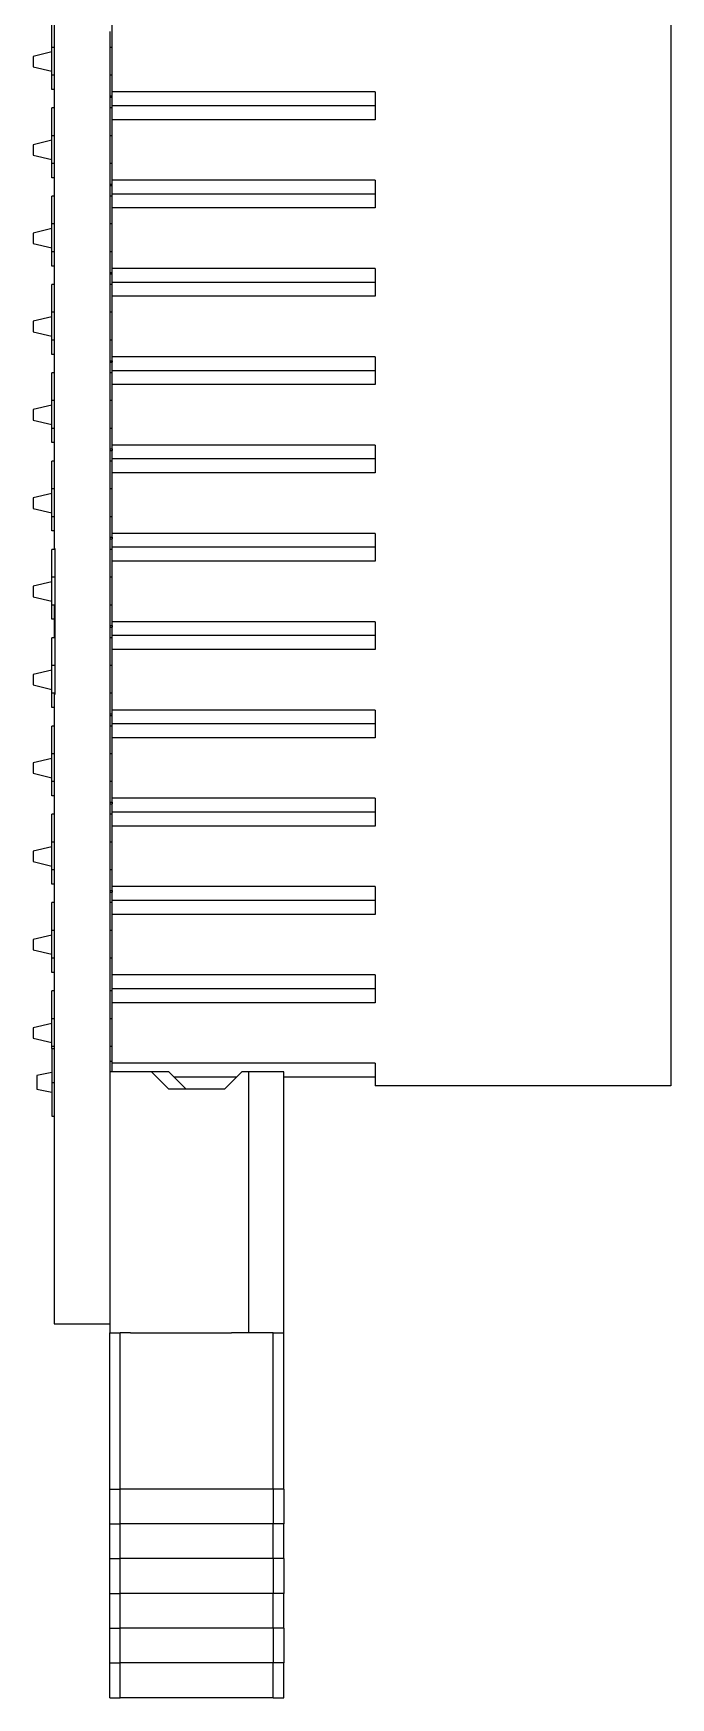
# Model space of a CAD drawing. Header units: millimetres. Extents: x -1068 to -853, y -1009 to -817.
# Drawn here: x -950.5 to -932.17, y -960.83 to -912.96 of the extents above; entities that cross this region are included whole.
import ezdxf

# ---------------------------------------------------------------- set-up
doc = ezdxf.new("R2010")
doc.units = ezdxf.units.MM
doc.linetypes.add('DOT_CENTER', pattern=[14, 12, -1, 0, -1])
doc.layers.add('1', color=7, linetype='Continuous')

# ---------------------------------------------------------------- blocks, each defined once
blk = doc.blocks.new('RPI_BC_INT_PCB_00910062__1', base_point=(-949.97, -950.085))
at = {"color": 7, "linetype": 'Continuous'}
for p, q in [((-949.97, -913.365), (-949.97, -912.565)), ((-949.9, -912.565), (-949.9, -914.165)), ((-948.3, -912.905), (-948.3, -912.975)), ((-948.3, -912.975), (-948.3, -913.33)), ((-948.23, -913.365), (-948.23, -912.565)), ((-949.97, -914.165), (-949.97, -913.365)), ((-948.3, -913.33), (-948.3, -913.457)), ((-948.23, -914.165), (-948.23, -913.365)), ((-948.3, -913.457), (-948.3, -913.735)), ((-948.3, -913.735), (-948.3, -914.092)), ((-949.97, -914.575), (-949.97, -914.165)), ((-949.9, -914.165), (-949.97, -914.165)), ((-949.9, -914.165), (-949.9, -914.575)), ((-948.3, -914.092), (-948.3, -914.165)), ((-948.3, -914.165), (-948.3, -914.501)), ((-948.23, -914.165), (-948.3, -914.165)), ((-948.23, -914.757), (-948.23, -914.165)), ((-949.9, -914.575), (-949.97, -914.575)), ((-949.9, -914.575), (-949.9, -915.105)), ((-948.3, -914.501), (-948.3, -914.575)), ((-948.3, -914.575), (-948.3, -914.645)), ((-948.3, -914.645), (-948.3, -914.757)), ((-948.3, -914.757), (-948.3, -914.801)), ((-948.3, -914.801), (-948.3, -915.045)), ((-948.3, -914.801), (-948.23, -914.801)), ((-948.23, -914.801), (-948.23, -914.757)), ((-948.23, -915.105), (-948.23, -914.801)), ((-949.97, -915.905), (-949.97, -915.105)), ((-949.9, -915.105), (-949.97, -915.105)), ((-949.9, -915.105), (-949.9, -916.705)), ((-948.3, -915.045), (-948.3, -915.105)), ((-948.3, -915.105), (-948.3, -915.173)), ((-948.23, -915.105), (-948.3, -915.105)), ((-948.3, -915.173), (-948.3, -915.217)), ((-948.3, -915.217), (-948.3, -915.445)), ((-948.23, -915.905), (-948.23, -915.105)), ((-948.3, -915.445), (-948.3, -915.515)), ((-948.3, -915.515), (-948.3, -915.87)), ((-949.97, -916.705), (-949.97, -915.905)), ((-948.3, -915.87), (-948.3, -915.997)), ((-948.3, -915.997), (-948.3, -916.275)), ((-948.3, -916.275), (-948.3, -916.632)), ((-948.23, -916.705), (-948.23, -915.905)), ((-949.97, -917.115), (-949.97, -916.705)), ((-949.9, -916.705), (-949.97, -916.705)), ((-949.9, -916.705), (-949.9, -917.115)), ((-948.3, -916.632), (-948.3, -916.705)), ((-948.3, -916.705), (-948.3, -917.041)), ((-948.23, -916.705), (-948.3, -916.705)), ((-948.23, -917.297), (-948.23, -916.705)), ((-949.9, -917.115), (-949.97, -917.115)), ((-949.9, -917.115), (-949.9, -917.645)), ((-948.3, -917.041), (-948.3, -917.115)), ((-948.3, -917.115), (-948.3, -917.185)), ((-948.3, -917.185), (-948.3, -917.297)), ((-949.97, -918.445), (-949.97, -917.645)), ((-949.9, -917.645), (-949.97, -917.645)), ((-949.9, -917.645), (-949.9, -919.245)), ((-948.3, -917.297), (-948.3, -917.341)), ((-948.3, -917.341), (-948.3, -917.585)), ((-948.3, -917.341), (-948.23, -917.341)), ((-948.3, -917.585), (-948.3, -917.645)), ((-948.3, -917.645), (-948.3, -917.713)), ((-948.23, -917.645), (-948.3, -917.645)), ((-948.3, -917.713), (-948.3, -917.757)), ((-948.3, -917.757), (-948.3, -917.985)), ((-948.23, -917.341), (-948.23, -917.297)), ((-948.23, -917.645), (-948.23, -917.341)), ((-948.23, -918.445), (-948.23, -917.645)), ((-948.3, -917.985), (-948.3, -918.055)), ((-948.3, -918.055), (-948.3, -918.41)), ((-949.97, -919.245), (-949.97, -918.445)), ((-948.3, -918.41), (-948.3, -918.537)), ((-948.3, -918.537), (-948.3, -918.815)), ((-948.23, -919.245), (-948.23, -918.445)), ((-948.3, -918.815), (-948.3, -919.172)), ((-948.3, -919.172), (-948.3, -919.245)), ((-949.97, -919.655), (-949.97, -919.245)), ((-949.9, -919.245), (-949.97, -919.245)), ((-949.9, -919.655), (-949.97, -919.655)), ((-949.9, -919.245), (-949.9, -919.655)), ((-949.9, -919.655), (-949.9, -920.185)), ((-948.3, -919.245), (-948.3, -919.581)), ((-948.23, -919.245), (-948.3, -919.245)), ((-948.3, -919.581), (-948.3, -919.655)), ((-948.3, -919.655), (-948.3, -919.725)), ((-948.23, -919.837), (-948.23, -919.245)), ((-948.3, -919.725), (-948.3, -919.837)), ((-948.3, -919.837), (-948.3, -919.881)), ((-948.3, -919.881), (-948.3, -920.125)), ((-948.3, -919.881), (-948.23, -919.881)), ((-948.3, -920.125), (-948.3, -920.185)), ((-948.23, -919.881), (-948.23, -919.837)), ((-948.23, -920.185), (-948.23, -919.881)), ((-949.97, -920.985), (-949.97, -920.185)), ((-949.9, -920.185), (-949.97, -920.185)), ((-949.9, -920.185), (-949.9, -921.785)), ((-948.3, -920.185), (-948.3, -920.253)), ((-948.23, -920.185), (-948.3, -920.185)), ((-948.3, -920.253), (-948.3, -920.297)), ((-948.3, -920.297), (-948.3, -920.525)), ((-948.3, -920.525), (-948.3, -920.595)), ((-948.3, -920.595), (-948.3, -920.95)), ((-948.23, -920.985), (-948.23, -920.185)), ((-949.97, -921.785), (-949.97, -920.985)), ((-948.3, -920.95), (-948.3, -921.077)), ((-948.3, -921.077), (-948.3, -921.355)), ((-948.23, -921.785), (-948.23, -920.985)), ((-948.3, -921.355), (-948.3, -921.712)), ((-949.97, -922.195), (-949.97, -921.785)), ((-949.9, -921.785), (-949.97, -921.785)), ((-949.9, -921.785), (-949.9, -922.195)), ((-948.3, -921.712), (-948.3, -921.785)), ((-948.3, -921.785), (-948.3, -922.121)), ((-948.23, -921.785), (-948.3, -921.785)), ((-948.23, -922.377), (-948.23, -921.785)), ((-949.9, -922.195), (-949.97, -922.195)), ((-949.9, -922.195), (-949.9, -922.725)), ((-948.3, -922.121), (-948.3, -922.195)), ((-948.3, -922.195), (-948.3, -922.265)), ((-948.3, -922.265), (-948.3, -922.377)), ((-948.3, -922.377), (-948.3, -922.421)), ((-948.3, -922.421), (-948.3, -922.665)), ((-948.3, -922.421), (-948.23, -922.421)), ((-948.23, -922.377), (-948.23, -922.421)), ((-948.23, -922.725), (-948.23, -922.421)), ((-949.97, -923.525), (-949.97, -922.725)), ((-949.9, -922.725), (-949.97, -922.725)), ((-949.9, -922.725), (-949.9, -924.325)), ((-948.3, -922.665), (-948.3, -922.725)), ((-948.3, -922.725), (-948.3, -922.793)), ((-948.23, -922.725), (-948.3, -922.725)), ((-948.3, -922.793), (-948.3, -922.837)), ((-948.3, -922.837), (-948.3, -923.065)), ((-948.23, -923.525), (-948.23, -922.725)), ((-948.3, -923.065), (-948.3, -923.135)), ((-948.3, -923.135), (-948.3, -923.49)), ((-948.3, -923.49), (-948.3, -923.617)), ((-949.97, -924.325), (-949.97, -923.525)), ((-948.3, -923.617), (-948.3, -923.895)), ((-948.3, -923.895), (-948.3, -924.252)), ((-948.23, -924.325), (-948.23, -923.525)), ((-949.97, -924.735), (-949.97, -924.325)), ((-949.9, -924.325), (-949.97, -924.325)), ((-949.9, -924.325), (-949.9, -924.735)), ((-948.3, -924.252), (-948.3, -924.325)), ((-948.3, -924.325), (-948.3, -924.661)), ((-948.23, -924.325), (-948.3, -924.325)), ((-948.23, -924.917), (-948.23, -924.325)), ((-949.9, -924.735), (-949.97, -924.735)), ((-949.9, -924.735), (-949.9, -925.265)), ((-948.3, -924.661), (-948.3, -924.735)), ((-948.3, -924.735), (-948.3, -924.805)), ((-948.3, -924.805), (-948.3, -924.917)), ((-948.3, -924.917), (-948.3, -924.961)), ((-948.23, -924.917), (-948.23, -924.961)), ((-949.97, -926.065), (-949.97, -925.265)), ((-949.9, -925.265), (-949.97, -925.265)), ((-949.9, -925.265), (-949.9, -926.865)), ((-948.3, -924.961), (-948.3, -925.205)), ((-948.3, -924.961), (-948.23, -924.961)), ((-948.3, -925.205), (-948.3, -925.265)), ((-948.3, -925.265), (-948.3, -925.333)), ((-948.23, -925.265), (-948.3, -925.265)), ((-948.3, -925.333), (-948.3, -925.377)), ((-948.3, -925.377), (-948.3, -925.605)), ((-948.23, -925.265), (-948.23, -924.961)), ((-948.23, -926.065), (-948.23, -925.265)), ((-948.3, -925.605), (-948.3, -925.675)), ((-948.3, -925.675), (-948.3, -926.03)), ((-949.97, -926.865), (-949.97, -926.065)), ((-948.3, -926.03), (-948.3, -926.157)), ((-948.3, -926.157), (-948.3, -926.435)), ((-948.23, -926.865), (-948.23, -926.065)), ((-948.3, -926.435), (-948.3, -926.792)), ((-948.3, -926.792), (-948.3, -926.865)), ((-949.97, -927.275), (-949.97, -926.865)), ((-949.9, -926.865), (-949.97, -926.865)), ((-949.9, -927.275), (-949.97, -927.275)), ((-949.9, -926.865), (-949.9, -927.275)), ((-949.9, -927.275), (-949.9, -927.775)), ((-948.3, -926.865), (-948.3, -927.201)), ((-948.23, -926.865), (-948.3, -926.865)), ((-948.3, -927.201), (-948.3, -927.275)), ((-948.3, -927.275), (-948.3, -927.345)), ((-948.23, -927.457), (-948.23, -926.865)), ((-949.9, -927.805), (-949.97, -927.805)), ((-949.97, -928.605), (-949.97, -927.805)), ((-949.9, -927.775), (-949.88, -927.775)), ((-949.9, -927.775), (-949.9, -927.805)), ((-949.88, -927.805), (-949.9, -927.805)), ((-949.88, -927.775), (-949.88, -927.805)), ((-949.88, -927.805), (-949.88, -929.405)), ((-948.3, -927.345), (-948.3, -927.457)), ((-948.3, -927.457), (-948.3, -927.501)), ((-948.3, -927.501), (-948.3, -927.745)), ((-948.3, -927.501), (-948.23, -927.501)), ((-948.3, -927.745), (-948.3, -927.805)), ((-948.3, -927.805), (-948.3, -927.873)), ((-948.23, -927.805), (-948.3, -927.805)), ((-948.23, -927.457), (-948.23, -927.501)), ((-948.23, -927.805), (-948.23, -927.501)), ((-948.23, -928.605), (-948.23, -927.805)), ((-948.3, -927.873), (-948.3, -927.917)), ((-948.3, -927.917), (-948.3, -928.145)), ((-948.3, -928.145), (-948.3, -928.215)), ((-948.3, -928.215), (-948.3, -928.57)), ((-949.97, -929.405), (-949.97, -928.605)), ((-948.3, -928.57), (-948.3, -928.697)), ((-948.3, -928.697), (-948.3, -928.975)), ((-948.23, -929.405), (-948.23, -928.605)), ((-948.3, -928.975), (-948.3, -929.332)), ((-949.9, -929.405), (-949.97, -929.405)), ((-949.97, -929.815), (-949.97, -929.405)), ((-949.9, -929.405), (-949.9, -929.815)), ((-949.88, -929.405), (-949.9, -929.405)), ((-949.88, -929.405), (-949.88, -930.345)), ((-948.3, -929.332), (-948.3, -929.405)), ((-948.3, -929.405), (-948.3, -929.741)), ((-948.23, -929.405), (-948.3, -929.405)), ((-948.23, -929.997), (-948.23, -929.405)), ((-949.9, -929.815), (-949.97, -929.815)), ((-949.9, -929.815), (-949.9, -930.345)), ((-948.3, -929.741), (-948.3, -929.815)), ((-948.3, -929.815), (-948.3, -929.885)), ((-948.3, -929.885), (-948.3, -929.997)), ((-948.3, -929.997), (-948.3, -930.041)), ((-948.3, -930.041), (-948.3, -930.285)), ((-948.3, -930.041), (-948.23, -930.041)), ((-948.23, -929.997), (-948.23, -930.041)), ((-948.23, -930.345), (-948.23, -930.041)), ((-949.97, -931.145), (-949.97, -930.345)), ((-949.9, -930.345), (-949.97, -930.345)), ((-949.88, -930.345), (-949.9, -930.345)), ((-949.88, -930.345), (-949.88, -931.945)), ((-948.3, -930.285), (-948.3, -930.345)), ((-948.3, -930.345), (-948.3, -930.413)), ((-948.23, -930.345), (-948.3, -930.345)), ((-948.3, -930.413), (-948.3, -930.457)), ((-948.3, -930.457), (-948.3, -930.685)), ((-948.3, -930.685), (-948.3, -930.755)), ((-948.23, -931.145), (-948.23, -930.345)), ((-949.97, -931.945), (-949.97, -931.145)), ((-948.3, -930.755), (-948.3, -931.11)), ((-948.3, -931.11), (-948.3, -931.237)), ((-948.23, -931.945), (-948.23, -931.145)), ((-948.3, -931.237), (-948.3, -931.515)), ((-948.3, -931.515), (-948.3, -931.872)), ((-949.97, -932.355), (-949.97, -931.945)), ((-949.9, -931.945), (-949.97, -931.945)), ((-949.9, -931.945), (-949.9, -931.975)), ((-949.88, -931.945), (-949.9, -931.945)), ((-949.88, -931.975), (-949.9, -931.975)), ((-949.9, -931.975), (-949.9, -932.355)), ((-949.88, -931.945), (-949.88, -931.975)), ((-948.3, -931.872), (-948.3, -931.945)), ((-948.3, -931.945), (-948.3, -932.281)), ((-948.23, -931.945), (-948.3, -931.945)), ((-948.23, -932.537), (-948.23, -931.945)), ((-949.9, -932.355), (-949.97, -932.355)), ((-949.9, -932.355), (-949.9, -932.885)), ((-948.3, -932.281), (-948.3, -932.355)), ((-948.3, -932.355), (-948.3, -932.425)), ((-948.3, -932.425), (-948.3, -932.537)), ((-948.3, -932.537), (-948.3, -932.581)), ((-948.3, -932.581), (-948.3, -932.825)), ((-948.3, -932.581), (-948.23, -932.581)), ((-948.23, -932.581), (-948.23, -932.537)), ((-948.23, -932.885), (-948.23, -932.581)), ((-949.97, -933.685), (-949.97, -932.885)), ((-949.9, -932.885), (-949.97, -932.885)), ((-949.9, -932.885), (-949.9, -934.485)), ((-948.3, -932.825), (-948.3, -932.885)), ((-948.3, -932.885), (-948.3, -932.953)), ((-948.23, -932.885), (-948.3, -932.885)), ((-948.3, -932.953), (-948.3, -932.997)), ((-948.3, -932.997), (-948.3, -933.225)), ((-948.23, -933.685), (-948.23, -932.885)), ((-948.3, -933.225), (-948.3, -933.295)), ((-948.3, -933.295), (-948.3, -933.65)), ((-949.97, -934.485), (-949.97, -933.685)), ((-948.3, -933.65), (-948.3, -933.777)), ((-948.3, -933.777), (-948.3, -934.055)), ((-948.23, -934.485), (-948.23, -933.685)), ((-949.97, -934.895), (-949.97, -934.485)), ((-949.9, -934.485), (-949.97, -934.485)), ((-949.9, -934.485), (-949.9, -934.895)), ((-948.3, -934.055), (-948.3, -934.412)), ((-948.3, -934.412), (-948.3, -934.485)), ((-948.3, -934.485), (-948.3, -934.821)), ((-948.23, -934.485), (-948.3, -934.485)), ((-948.23, -935.077), (-948.23, -934.485)), ((-949.9, -934.895), (-949.97, -934.895)), ((-949.9, -934.895), (-949.9, -935.425)), ((-948.3, -934.821), (-948.3, -934.895)), ((-948.3, -934.895), (-948.3, -934.965)), ((-948.3, -934.965), (-948.3, -935.077)), ((-949.97, -936.225), (-949.97, -935.425)), ((-949.9, -935.425), (-949.97, -935.425)), ((-949.9, -935.425), (-949.9, -937.025)), ((-948.3, -935.077), (-948.3, -935.121)), ((-948.3, -935.121), (-948.3, -935.365)), ((-948.3, -935.121), (-948.23, -935.121)), ((-948.3, -935.365), (-948.3, -935.425)), ((-948.3, -935.425), (-948.3, -935.493)), ((-948.23, -935.425), (-948.3, -935.425)), ((-948.23, -935.077), (-948.23, -935.121)), ((-948.23, -935.425), (-948.23, -935.121)), ((-948.23, -936.225), (-948.23, -935.425)), ((-948.3, -935.493), (-948.3, -935.537)), ((-948.3, -935.537), (-948.3, -935.765)), ((-948.3, -935.765), (-948.3, -935.835)), ((-948.3, -935.835), (-948.3, -936.19)), ((-949.97, -937.025), (-949.97, -936.225)), ((-948.3, -936.19), (-948.3, -936.317)), ((-948.3, -936.317), (-948.3, -936.595)), ((-948.23, -937.025), (-948.23, -936.225)), ((-948.3, -936.595), (-948.3, -936.952)), ((-949.97, -937.435), (-949.97, -937.025)), ((-949.9, -937.025), (-949.97, -937.025)), ((-949.9, -937.025), (-949.9, -937.435)), ((-948.3, -936.952), (-948.3, -937.025)), ((-948.3, -937.025), (-948.3, -937.361)), ((-948.23, -937.025), (-948.3, -937.025)), ((-948.3, -937.361), (-948.3, -937.435)), ((-948.23, -937.617), (-948.23, -937.025)), ((-949.9, -937.435), (-949.97, -937.435)), ((-949.9, -937.435), (-949.9, -937.965)), ((-948.3, -937.435), (-948.3, -937.505)), ((-948.3, -937.505), (-948.3, -937.617)), ((-948.3, -937.617), (-948.3, -937.661)), ((-948.3, -937.661), (-948.3, -937.905)), ((-948.3, -937.661), (-948.23, -937.661)), ((-948.23, -937.617), (-948.23, -937.661)), ((-948.23, -937.965), (-948.23, -937.661)), ((-949.9, -937.965), (-949.97, -937.965)), ((-949.97, -938.765), (-949.97, -937.965)), ((-949.9, -937.965), (-949.9, -939.565)), ((-948.3, -937.905), (-948.3, -937.965)), ((-948.3, -937.965), (-948.3, -938.033)), ((-948.23, -937.965), (-948.3, -937.965)), ((-948.3, -938.033), (-948.3, -938.077)), ((-948.3, -938.077), (-948.3, -938.305)), ((-948.3, -938.305), (-948.3, -938.375)), ((-948.23, -938.765), (-948.23, -937.965)), ((-949.97, -939.565), (-949.97, -938.765)), ((-948.3, -938.375), (-948.3, -938.73)), ((-948.3, -938.73), (-948.3, -938.857)), ((-948.23, -939.565), (-948.23, -938.765)), ((-948.3, -938.857), (-948.3, -939.135)), ((-948.3, -939.135), (-948.3, -939.484)), ((-949.9, -939.565), (-949.97, -939.565)), ((-949.97, -939.975), (-949.97, -939.565)), ((-949.9, -939.565), (-949.9, -939.975)), ((-948.3, -939.484), (-948.3, -939.492)), ((-948.3, -939.484), (-948.3, -939.484)), ((-948.3, -939.492), (-948.3, -939.565)), ((-948.23, -939.565), (-948.3, -939.565)), ((-948.3, -939.565), (-948.3, -939.645)), ((-948.3, -939.645), (-948.3, -939.685)), ((-948.3, -939.685), (-948.3, -939.725)), ((-948.3, -939.725), (-948.3, -939.765)), ((-948.3, -939.765), (-948.3, -939.892)), ((-948.23, -940.505), (-948.23, -939.565)), ((-949.9, -939.975), (-949.97, -939.975)), ((-949.9, -939.975), (-949.9, -940.505)), ((-948.3, -939.892), (-948.3, -939.932)), ((-948.3, -939.932), (-948.3, -939.972)), ((-948.3, -939.972), (-948.3, -939.975)), ((-948.3, -939.975), (-948.3, -940.012)), ((-948.3, -940.012), (-948.3, -940.045)), ((-948.3, -940.045), (-948.3, -940.221)), ((-948.3, -940.221), (-948.3, -940.252)), ((-948.3, -940.252), (-948.3, -940.295)), ((-949.9, -940.505), (-949.97, -940.505)), ((-949.97, -941.305), (-949.97, -940.505)), ((-949.9, -940.505), (-949.9, -942.105)), ((-948.3, -940.295), (-948.3, -940.296)), ((-948.3, -940.296), (-948.3, -940.445)), ((-948.3, -940.445), (-948.3, -940.505)), ((-948.3, -940.505), (-948.3, -940.551)), ((-948.23, -940.505), (-948.3, -940.505)), ((-948.3, -940.551), (-948.3, -940.556)), ((-948.3, -940.556), (-948.3, -940.595)), ((-948.3, -940.595), (-948.3, -940.757)), ((-948.23, -941.305), (-948.23, -940.505)), ((-948.3, -940.757), (-948.3, -940.818)), ((-948.3, -940.818), (-948.3, -940.845)), ((-948.3, -940.845), (-948.3, -940.891)), ((-948.3, -940.891), (-948.3, -940.915)), ((-948.3, -940.915), (-948.3, -940.921)), ((-948.3, -940.921), (-948.3, -941.153)), ((-948.3, -941.153), (-948.3, -941.185)), ((-948.3, -941.185), (-948.3, -941.225)), ((-949.97, -942.105), (-949.97, -941.305)), ((-948.3, -941.225), (-948.3, -941.256)), ((-948.3, -941.256), (-948.3, -941.265)), ((-948.3, -941.265), (-948.3, -941.305)), ((-948.3, -941.265), (-948.3, -941.265)), ((-948.3, -941.305), (-948.3, -941.354)), ((-948.3, -941.354), (-948.3, -941.432)), ((-948.3, -941.432), (-948.3, -941.457)), ((-948.3, -941.457), (-948.3, -941.472)), ((-948.3, -941.472), (-948.3, -941.488)), ((-948.3, -941.488), (-948.3, -941.512)), ((-948.3, -941.512), (-948.3, -941.552)), ((-948.3, -941.552), (-948.3, -941.591)), ((-948.3, -941.591), (-948.3, -941.653)), ((-948.3, -941.653), (-948.3, -942.105)), ((-948.23, -942.105), (-948.23, -941.305)), ((-949.9, -942.105), (-949.97, -942.105)), ((-949.97, -942.16), (-949.97, -942.105)), ((-949.97, -942.16), (-949.97, -944.11)), ((-949.97, -942.16), (-949.9, -942.16)), ((-949.9, -942.105), (-949.9, -942.16)), ((-949.9, -942.16), (-949.9, -942.835)), ((-948.23, -942.105), (-948.3, -942.105)), ((-948.3, -942.105), (-948.3, -942.16)), ((-948.3, -942.16), (-948.3, -942.399)), ((-948.23, -942.524), (-948.23, -942.105)), ((-948.3, -942.399), (-948.3, -942.436)), ((-948.3, -942.436), (-948.3, -942.478)), ((-948.3, -942.478), (-948.3, -942.515)), ((-948.3, -942.515), (-948.3, -942.524)), ((-948.3, -942.524), (-948.3, -942.535)), ((-948.3, -942.524), (-948.23, -942.524)), ((-948.3, -942.535), (-948.3, -942.585)), ((-948.3, -942.585), (-948.3, -942.739)), ((-948.23, -942.835), (-948.23, -942.524)), ((-949.9, -942.835), (-949.9, -943.435)), ((-948.3, -942.739), (-948.3, -942.739)), ((-948.3, -942.739), (-948.3, -942.739)), ((-948.3, -942.739), (-948.3, -942.835)), ((-948.3, -942.739), (-948.3, -942.739)), ((-948.3, -942.739), (-948.3, -942.739)), ((-948.3, -942.739), (-948.3, -942.739)), ((-948.3, -942.739), (-948.3, -942.739)), ((-948.3, -942.835), (-948.3, -942.985)), ((-948.3, -942.985), (-948.3, -943.435)), ((-949.9, -943.435), (-949.9, -944.11)), ((-948.3, -943.435), (-948.3, -943.463)), ((-948.3, -943.463), (-948.3, -943.488)), ((-948.3, -943.488), (-948.3, -943.588)), ((-948.3, -943.588), (-948.3, -943.688)), ((-948.3, -943.688), (-948.3, -943.735)), ((-948.3, -943.735), (-948.3, -943.763)), ((-948.3, -943.763), (-948.3, -943.835)), ((-948.3, -943.835), (-948.3, -943.838)), ((-948.3, -943.838), (-948.3, -943.963)), ((-948.3, -943.963), (-948.3, -944.038)), ((-948.3, -944.038), (-948.3, -944.11)), ((-949.97, -944.11), (-949.9, -944.11)), ((-949.9, -944.11), (-949.9, -950.085)), ((-948.3, -944.11), (-948.3, -944.113)), ((-948.3, -944.113), (-948.3, -944.913)), ((-948.3, -944.913), (-948.3, -945.313)), ((-948.3, -945.313), (-948.3, -945.338)), ((-948.3, -945.338), (-948.3, -945.413)), ((-948.3, -945.413), (-948.3, -945.513)), ((-948.3, -945.513), (-948.3, -945.613)), ((-948.3, -945.613), (-948.3, -945.663)), ((-948.3, -945.663), (-948.3, -945.738)), ((-948.3, -945.738), (-948.3, -945.812)), ((-948.3, -945.812), (-948.3, -945.862)), ((-948.3, -945.862), (-948.3, -945.887)), ((-948.3, -945.887), (-948.3, -946.037)), ((-948.3, -946.037), (-948.3, -946.187)), ((-948.3, -946.187), (-948.3, -946.337)), ((-948.3, -946.337), (-948.3, -946.487)), ((-948.3, -946.487), (-948.3, -946.637)), ((-948.3, -946.637), (-948.3, -946.662)), ((-948.3, -946.662), (-948.3, -946.712)), ((-948.3, -946.712), (-948.3, -946.762)), ((-948.3, -946.762), (-948.3, -946.787)), ((-948.3, -946.787), (-948.3, -946.862)), ((-948.3, -946.862), (-948.3, -946.912)), ((-948.3, -946.912), (-948.3, -947.012)), ((-948.3, -947.012), (-948.3, -947.112)), ((-948.3, -947.112), (-948.3, -947.187)), ((-948.3, -947.187), (-948.3, -947.212)), ((-948.3, -947.212), (-948.3, -947.612)), ((-948.3, -947.612), (-948.3, -949.137)), ((-948.3, -949.137), (-948.3, -949.985)), ((-949.9, -950.085), (-948.3, -950.085)), ((-948.3, -949.985), (-948.3, -950.085))]:
    blk.add_line(p, q, dxfattribs=at)
at = {"color": 2, "linetype": 'Continuous'}
for p, q in [((-948.3, -914.757), (-948.23, -914.757)), ((-948.3, -917.297), (-948.23, -917.297)), ((-948.3, -919.837), (-948.23, -919.837)), ((-948.3, -922.377), (-948.23, -922.377)), ((-948.3, -924.917), (-948.23, -924.917)), ((-948.3, -927.457), (-948.23, -927.457)), ((-948.3, -929.997), (-948.23, -929.997)), ((-948.3, -932.537), (-948.23, -932.537)), ((-948.3, -935.077), (-948.23, -935.077)), ((-948.3, -937.617), (-948.23, -937.617))]:
    blk.add_line(p, q, dxfattribs=at)
at = {"layer": '1', "color": 2, "linetype": 'DOT_CENTER'}
for p, q in [((-949.9, -913.365), (-949.97, -913.365)), ((-948.23, -913.365), (-948.3, -913.365)), ((-949.9, -915.905), (-949.97, -915.905)), ((-948.23, -915.905), (-948.3, -915.905)), ((-949.9, -918.445), (-949.97, -918.445)), ((-948.23, -918.445), (-948.3, -918.445)), ((-949.9, -920.985), (-949.97, -920.985)), ((-948.23, -920.985), (-948.3, -920.985)), ((-949.9, -923.525), (-949.97, -923.525)), ((-948.23, -923.525), (-948.3, -923.525)), ((-949.9, -926.065), (-949.97, -926.065)), ((-948.23, -926.065), (-948.3, -926.065)), ((-949.88, -928.605), (-949.97, -928.605)), ((-948.23, -928.605), (-948.3, -928.605)), ((-949.88, -931.145), (-949.97, -931.145)), ((-948.23, -931.145), (-948.3, -931.145)), ((-949.9, -933.685), (-949.97, -933.685)), ((-948.23, -933.685), (-948.3, -933.685)), ((-949.9, -936.225), (-949.97, -936.225)), ((-948.23, -936.225), (-948.3, -936.225)), ((-949.9, -938.765), (-949.97, -938.765)), ((-948.23, -938.765), (-948.3, -938.765)), ((-949.9, -941.305), (-949.97, -941.305)), ((-948.23, -941.305), (-948.3, -941.305)), ((-949.97, -943.135), (-949.9, -943.135))]:
    blk.add_line(p, q, dxfattribs=at)
blk = doc.blocks.new('PSTD_0_65X0_65_40-2_54__2', base_point=(-950.5, -943.235))
at = {"color": 7, "linetype": 'Continuous'}
for p, q in [((-932.17, -891.935), (-932.17, -943.235)), ((-948.3, -912.905), (-948.3, -912.975)), ((-948.3, -912.975), (-948.3, -913.33)), ((-948.3, -913.33), (-948.3, -913.457)), ((-949.97, -913.498), (-950.5, -913.625)), ((-950.5, -913.625), (-950.5, -913.925)), ((-950.5, -913.925), (-949.97, -914.052)), ((-948.3, -913.457), (-948.3, -913.735)), ((-948.3, -913.735), (-948.3, -914.092)), ((-948.3, -914.092), (-948.3, -914.165)), ((-948.3, -914.165), (-948.3, -914.501)), ((-948.3, -914.501), (-948.3, -914.575)), ((-948.3, -914.575), (-948.3, -914.645)), ((-948.3, -914.645), (-948.3, -914.757)), ((-948.3, -914.757), (-948.3, -914.801)), ((-948.3, -914.801), (-948.3, -915.045)), ((-940.67, -914.645), (-948.23, -914.645)), ((-940.67, -914.645), (-940.67, -915.045)), ((-948.3, -915.045), (-948.3, -915.105)), ((-948.3, -915.105), (-948.3, -915.173)), ((-948.3, -915.173), (-948.3, -915.217)), ((-948.3, -915.217), (-948.3, -915.445)), ((-940.67, -915.045), (-948.23, -915.045)), ((-940.67, -915.045), (-940.67, -915.445)), ((-948.3, -915.445), (-948.3, -915.515)), ((-948.3, -915.515), (-948.3, -915.87)), ((-940.67, -915.445), (-948.23, -915.445)), ((-949.97, -916.038), (-950.5, -916.165)), ((-950.5, -916.165), (-950.5, -916.465)), ((-948.3, -915.87), (-948.3, -915.997)), ((-948.3, -915.997), (-948.3, -916.275)), ((-948.3, -916.275), (-948.3, -916.632)), ((-950.5, -916.465), (-949.97, -916.592)), ((-948.3, -916.632), (-948.3, -916.705)), ((-948.3, -916.705), (-948.3, -917.041)), ((-948.3, -917.041), (-948.3, -917.115)), ((-948.3, -917.115), (-948.3, -917.185)), ((-948.3, -917.185), (-948.3, -917.297)), ((-940.67, -917.185), (-948.23, -917.185)), ((-940.67, -917.185), (-940.67, -917.585)), ((-948.3, -917.297), (-948.3, -917.341)), ((-948.3, -917.341), (-948.3, -917.585)), ((-948.3, -917.585), (-948.3, -917.645)), ((-948.3, -917.645), (-948.3, -917.713)), ((-948.3, -917.713), (-948.3, -917.757)), ((-948.3, -917.757), (-948.3, -917.985)), ((-940.67, -917.585), (-948.23, -917.585)), ((-940.67, -917.585), (-940.67, -917.985)), ((-948.3, -917.985), (-948.3, -918.055)), ((-948.3, -918.055), (-948.3, -918.41)), ((-940.67, -917.985), (-948.23, -917.985)), ((-949.97, -918.578), (-950.5, -918.705)), ((-950.5, -918.705), (-950.5, -919.005)), ((-948.3, -918.41), (-948.3, -918.537)), ((-948.3, -918.537), (-948.3, -918.815)), ((-950.5, -919.005), (-949.97, -919.132)), ((-948.3, -918.815), (-948.3, -919.172)), ((-948.3, -919.172), (-948.3, -919.245)), ((-948.3, -919.245), (-948.3, -919.581)), ((-948.3, -919.581), (-948.3, -919.655)), ((-948.3, -919.655), (-948.3, -919.725)), ((-948.3, -919.725), (-948.3, -919.837)), ((-948.3, -919.837), (-948.3, -919.881)), ((-948.3, -919.881), (-948.3, -920.125)), ((-948.3, -920.125), (-948.3, -920.185)), ((-940.67, -919.725), (-948.23, -919.725)), ((-940.67, -920.125), (-948.23, -920.125)), ((-940.67, -919.725), (-940.67, -920.125)), ((-940.67, -920.125), (-940.67, -920.525)), ((-948.3, -920.185), (-948.3, -920.253)), ((-948.3, -920.253), (-948.3, -920.297)), ((-948.3, -920.297), (-948.3, -920.525)), ((-948.3, -920.525), (-948.3, -920.595)), ((-948.3, -920.595), (-948.3, -920.95)), ((-940.67, -920.525), (-948.23, -920.525)), ((-948.3, -920.95), (-948.3, -921.077)), ((-948.3, -921.077), (-948.3, -921.355)), ((-949.97, -921.118), (-950.5, -921.245)), ((-950.5, -921.245), (-950.5, -921.545)), ((-950.5, -921.545), (-949.97, -921.672)), ((-948.3, -921.355), (-948.3, -921.712)), ((-948.3, -921.712), (-948.3, -921.785)), ((-948.3, -921.785), (-948.3, -922.121)), ((-948.3, -922.121), (-948.3, -922.195)), ((-948.3, -922.195), (-948.3, -922.265)), ((-948.3, -922.265), (-948.3, -922.377)), ((-948.3, -922.377), (-948.3, -922.421)), ((-948.3, -922.421), (-948.3, -922.665)), ((-940.67, -922.265), (-948.23, -922.265)), ((-940.67, -922.265), (-940.67, -922.665)), ((-948.3, -922.665), (-948.3, -922.725)), ((-948.3, -922.725), (-948.3, -922.793)), ((-948.3, -922.793), (-948.3, -922.837)), ((-948.3, -922.837), (-948.3, -923.065)), ((-940.67, -922.665), (-948.23, -922.665)), ((-940.67, -922.665), (-940.67, -923.065)), ((-948.3, -923.065), (-948.3, -923.135)), ((-948.3, -923.135), (-948.3, -923.49)), ((-948.3, -923.49), (-948.3, -923.617)), ((-940.67, -923.065), (-948.23, -923.065)), ((-949.97, -923.658), (-950.5, -923.785)), ((-950.5, -923.785), (-950.5, -924.085)), ((-948.3, -923.617), (-948.3, -923.895)), ((-948.3, -923.895), (-948.3, -924.252)), ((-950.5, -924.085), (-949.97, -924.212)), ((-948.3, -924.252), (-948.3, -924.325)), ((-948.3, -924.325), (-948.3, -924.661)), ((-948.3, -924.661), (-948.3, -924.735)), ((-948.3, -924.735), (-948.3, -924.805)), ((-948.3, -924.805), (-948.3, -924.917)), ((-948.3, -924.917), (-948.3, -924.961)), ((-940.67, -924.805), (-948.23, -924.805)), ((-940.67, -924.805), (-940.67, -925.205)), ((-948.3, -924.961), (-948.3, -925.205)), ((-948.3, -925.205), (-948.3, -925.265)), ((-948.3, -925.265), (-948.3, -925.333)), ((-948.3, -925.333), (-948.3, -925.377)), ((-948.3, -925.377), (-948.3, -925.605)), ((-940.67, -925.205), (-948.23, -925.205)), ((-940.67, -925.205), (-940.67, -925.605)), ((-948.3, -925.605), (-948.3, -925.675)), ((-948.3, -925.675), (-948.3, -926.03)), ((-940.67, -925.605), (-948.23, -925.605)), ((-949.97, -926.198), (-950.5, -926.325)), ((-950.5, -926.325), (-950.5, -926.625)), ((-948.3, -926.03), (-948.3, -926.157)), ((-948.3, -926.157), (-948.3, -926.435)), ((-950.5, -926.625), (-949.97, -926.752)), ((-948.3, -926.435), (-948.3, -926.792)), ((-948.3, -926.792), (-948.3, -926.865)), ((-948.3, -926.865), (-948.3, -927.201)), ((-948.3, -927.201), (-948.3, -927.275)), ((-948.3, -927.275), (-948.3, -927.345)), ((-948.3, -927.345), (-948.3, -927.457)), ((-948.3, -927.457), (-948.3, -927.501)), ((-948.3, -927.501), (-948.3, -927.745)), ((-948.3, -927.745), (-948.3, -927.805)), ((-948.3, -927.805), (-948.3, -927.873)), ((-940.67, -927.345), (-948.23, -927.345)), ((-940.67, -927.745), (-948.23, -927.745)), ((-940.67, -927.345), (-940.67, -927.745)), ((-940.67, -927.745), (-940.67, -928.145)), ((-948.3, -927.873), (-948.3, -927.917)), ((-948.3, -927.917), (-948.3, -928.145)), ((-948.3, -928.145), (-948.3, -928.215)), ((-948.3, -928.215), (-948.3, -928.57)), ((-940.67, -928.145), (-948.23, -928.145)), ((-949.97, -928.738), (-950.5, -928.865)), ((-948.3, -928.57), (-948.3, -928.697)), ((-948.3, -928.697), (-948.3, -928.975)), ((-950.5, -928.865), (-950.5, -929.165)), ((-950.5, -929.165), (-949.97, -929.292)), ((-948.3, -928.975), (-948.3, -929.332)), ((-948.3, -929.332), (-948.3, -929.405)), ((-948.3, -929.405), (-948.3, -929.741)), ((-948.3, -929.741), (-948.3, -929.815)), ((-948.3, -929.815), (-948.3, -929.885)), ((-948.3, -929.885), (-948.3, -929.997)), ((-948.3, -929.997), (-948.3, -930.041)), ((-948.3, -930.041), (-948.3, -930.285)), ((-940.67, -929.885), (-948.23, -929.885)), ((-940.67, -929.885), (-940.67, -930.285)), ((-948.3, -930.285), (-948.3, -930.345)), ((-948.3, -930.345), (-948.3, -930.413)), ((-948.3, -930.413), (-948.3, -930.457)), ((-948.3, -930.457), (-948.3, -930.685)), ((-948.3, -930.685), (-948.3, -930.755)), ((-940.67, -930.285), (-948.23, -930.285)), ((-940.67, -930.685), (-948.23, -930.685)), ((-940.67, -930.285), (-940.67, -930.685)), ((-948.3, -930.755), (-948.3, -931.11)), ((-948.3, -931.11), (-948.3, -931.237)), ((-949.97, -931.278), (-950.5, -931.405)), ((-950.5, -931.405), (-950.5, -931.705)), ((-948.3, -931.237), (-948.3, -931.515)), ((-948.3, -931.515), (-948.3, -931.872)), ((-950.5, -931.705), (-949.97, -931.832)), ((-948.3, -931.872), (-948.3, -931.945)), ((-948.3, -931.945), (-948.3, -932.281)), ((-948.3, -932.281), (-948.3, -932.355)), ((-948.3, -932.355), (-948.3, -932.425)), ((-948.3, -932.425), (-948.3, -932.537)), ((-948.3, -932.537), (-948.3, -932.581)), ((-948.3, -932.581), (-948.3, -932.825)), ((-940.67, -932.425), (-948.23, -932.425)), ((-940.67, -932.425), (-940.67, -932.825)), ((-948.3, -932.825), (-948.3, -932.885)), ((-948.3, -932.885), (-948.3, -932.953)), ((-948.3, -932.953), (-948.3, -932.997)), ((-948.3, -932.997), (-948.3, -933.225)), ((-940.67, -932.825), (-948.23, -932.825)), ((-940.67, -932.825), (-940.67, -933.225)), ((-948.3, -933.225), (-948.3, -933.295)), ((-948.3, -933.295), (-948.3, -933.65)), ((-940.67, -933.225), (-948.23, -933.225)), ((-949.97, -933.818), (-950.5, -933.945)), ((-950.5, -933.945), (-950.5, -934.245)), ((-948.3, -933.65), (-948.3, -933.777)), ((-948.3, -933.777), (-948.3, -934.055)), ((-950.5, -934.245), (-949.97, -934.372)), ((-948.3, -934.055), (-948.3, -934.412)), ((-948.3, -934.412), (-948.3, -934.485)), ((-948.3, -934.485), (-948.3, -934.821)), ((-948.3, -934.821), (-948.3, -934.895)), ((-948.3, -934.895), (-948.3, -934.965)), ((-948.3, -934.965), (-948.3, -935.077)), ((-940.67, -934.965), (-948.23, -934.965)), ((-940.67, -934.965), (-940.67, -935.365)), ((-948.3, -935.077), (-948.3, -935.121)), ((-948.3, -935.121), (-948.3, -935.365)), ((-948.3, -935.365), (-948.3, -935.425)), ((-948.3, -935.425), (-948.3, -935.493)), ((-940.67, -935.365), (-948.23, -935.365)), ((-940.67, -935.365), (-940.67, -935.765)), ((-948.3, -935.493), (-948.3, -935.537)), ((-948.3, -935.537), (-948.3, -935.765)), ((-948.3, -935.765), (-948.3, -935.835)), ((-948.3, -935.835), (-948.3, -936.19)), ((-940.67, -935.765), (-948.23, -935.765)), ((-949.97, -936.358), (-950.5, -936.485)), ((-948.3, -936.19), (-948.3, -936.317)), ((-948.3, -936.317), (-948.3, -936.595)), ((-950.5, -936.485), (-950.5, -936.785)), ((-950.5, -936.785), (-949.97, -936.912)), ((-948.3, -936.595), (-948.3, -936.952)), ((-948.3, -936.952), (-948.3, -937.025)), ((-948.3, -937.025), (-948.3, -937.361)), ((-948.3, -937.361), (-948.3, -937.435)), ((-948.3, -937.435), (-948.3, -937.505)), ((-948.3, -937.505), (-948.3, -937.617)), ((-948.3, -937.617), (-948.3, -937.661)), ((-948.3, -937.661), (-948.3, -937.905)), ((-940.67, -937.505), (-948.23, -937.505)), ((-940.67, -937.505), (-940.67, -937.905)), ((-948.3, -937.905), (-948.3, -937.965)), ((-948.3, -937.965), (-948.3, -938.033)), ((-948.3, -938.033), (-948.3, -938.077)), ((-948.3, -938.077), (-948.3, -938.305)), ((-948.3, -938.305), (-948.3, -938.375)), ((-940.67, -937.905), (-948.23, -937.905)), ((-940.67, -938.305), (-948.23, -938.305)), ((-940.67, -937.905), (-940.67, -938.305)), ((-948.3, -938.375), (-948.3, -938.73)), ((-948.3, -938.73), (-948.3, -938.857)), ((-949.97, -938.898), (-950.5, -939.025)), ((-950.5, -939.025), (-950.5, -939.325)), ((-948.3, -938.857), (-948.3, -939.135)), ((-948.3, -939.135), (-948.3, -939.484)), ((-950.5, -939.325), (-949.97, -939.452)), ((-948.3, -939.484), (-948.3, -939.492)), ((-948.3, -939.484), (-948.3, -939.484)), ((-948.3, -939.492), (-948.3, -939.565)), ((-948.3, -939.565), (-948.3, -939.645)), ((-948.3, -939.645), (-948.3, -939.685)), ((-948.3, -939.685), (-948.3, -939.725)), ((-948.3, -939.725), (-948.3, -939.765)), ((-948.3, -939.765), (-948.3, -939.892)), ((-948.3, -939.892), (-948.3, -939.932)), ((-948.3, -939.932), (-948.3, -939.972)), ((-948.3, -939.972), (-948.3, -939.975)), ((-948.3, -939.975), (-948.3, -940.012)), ((-948.3, -940.012), (-948.3, -940.045)), ((-948.3, -940.045), (-948.3, -940.221)), ((-948.3, -940.221), (-948.3, -940.252)), ((-948.3, -940.252), (-948.3, -940.295)), ((-940.67, -940.045), (-948.23, -940.045)), ((-940.67, -940.045), (-940.67, -940.445)), ((-948.3, -940.295), (-948.3, -940.296)), ((-948.3, -940.296), (-948.3, -940.445)), ((-948.3, -940.445), (-948.3, -940.505)), ((-948.3, -940.505), (-948.3, -940.551)), ((-948.3, -940.551), (-948.3, -940.556)), ((-948.3, -940.556), (-948.3, -940.595)), ((-948.3, -940.595), (-948.3, -940.757)), ((-940.67, -940.445), (-948.23, -940.445)), ((-940.67, -940.445), (-940.67, -940.845)), ((-948.3, -940.757), (-948.3, -940.818)), ((-948.3, -940.818), (-948.3, -940.845)), ((-948.3, -940.845), (-948.3, -940.891)), ((-948.3, -940.891), (-948.3, -940.915)), ((-948.3, -940.915), (-948.3, -940.921)), ((-948.3, -940.921), (-948.3, -941.153)), ((-948.3, -941.153), (-948.3, -941.185)), ((-948.3, -941.185), (-948.3, -941.225)), ((-940.67, -940.845), (-948.23, -940.845)), ((-949.97, -941.438), (-950.5, -941.565)), ((-950.5, -941.565), (-950.5, -941.865)), ((-948.3, -941.225), (-948.3, -941.256)), ((-948.3, -941.256), (-948.3, -941.265)), ((-948.3, -941.265), (-948.3, -941.305)), ((-948.3, -941.265), (-948.3, -941.265)), ((-948.3, -941.305), (-948.3, -941.354)), ((-948.3, -941.354), (-948.3, -941.432)), ((-948.3, -941.432), (-948.3, -941.457)), ((-948.3, -941.457), (-948.3, -941.472)), ((-948.3, -941.472), (-948.3, -941.488)), ((-948.3, -941.488), (-948.3, -941.512)), ((-948.3, -941.512), (-948.3, -941.552)), ((-948.3, -941.552), (-948.3, -941.591)), ((-948.3, -941.591), (-948.3, -941.653)), ((-948.3, -941.653), (-948.3, -942.105)), ((-950.5, -941.865), (-949.97, -941.992)), ((-948.3, -942.105), (-948.3, -942.16)), ((-948.3, -942.16), (-948.3, -942.399)), ((-948.3, -942.399), (-948.3, -942.436)), ((-948.3, -942.436), (-948.3, -942.478)), ((-948.3, -942.478), (-948.3, -942.515)), ((-948.3, -942.515), (-948.3, -942.524)), ((-948.3, -942.524), (-948.3, -942.535)), ((-948.3, -942.535), (-948.3, -942.585)), ((-948.3, -942.585), (-948.3, -942.739)), ((-940.67, -942.585), (-948.23, -942.585)), ((-940.67, -942.585), (-940.67, -942.985)), ((-948.3, -942.739), (-948.3, -942.739)), ((-948.3, -942.739), (-948.3, -942.739)), ((-948.3, -942.739), (-948.3, -942.835)), ((-948.3, -942.739), (-948.3, -942.739)), ((-948.3, -942.739), (-948.3, -942.739)), ((-948.3, -942.739), (-948.3, -942.739)), ((-948.3, -942.739), (-948.3, -942.739)), ((-948.3, -942.835), (-948.3, -942.985)), ((-944.65, -942.985), (-946.45, -942.985)), ((-940.67, -942.985), (-943.3, -942.985)), ((-940.67, -942.985), (-940.67, -943.235)), ((-932.17, -943.235), (-940.67, -943.235))]:
    blk.add_line(p, q, dxfattribs=at)
blk = doc.blocks.new('PTSM_0_5-4-P-2_5_WH__3', base_point=(-948.3, -960.835))
at = {"color": 7, "linetype": 'Continuous'}
for p, q in [((-948.3, -954.835), (-948.3, -950.335)), ((-948.3, -950.335), (-948, -950.335)), ((-947.839, -950.335), (-948, -950.335)), ((-947.7, -950.335), (-947.839, -950.335)), ((-944.661, -950.335), (-944.8, -950.335)), ((-944.552, -950.335), (-944.661, -950.335)), ((-944.3, -950.335), (-944.552, -950.335)), ((-943.9, -950.335), (-944.3, -950.335)), ((-943.87, -950.335), (-943.9, -950.335)), ((-943.761, -950.335), (-943.87, -950.335)), ((-943.6, -950.335), (-943.761, -950.335)), ((-943.6, -950.335), (-943.3, -950.335)), ((-943.3, -954.835), (-943.3, -950.335)), ((-948.3, -955.835), (-948.3, -954.835)), ((-948.3, -954.835), (-948, -954.835)), ((-943.6, -954.835), (-948, -954.835)), ((-943.3, -954.835), (-943.6, -954.835)), ((-943.3, -954.835), (-943.3, -955.835)), ((-948.3, -956.835), (-948.3, -955.835)), ((-948.3, -955.835), (-948, -955.835)), ((-943.6, -955.835), (-948, -955.835)), ((-943.3, -955.835), (-943.6, -955.835)), ((-943.3, -956.835), (-943.3, -955.835)), ((-948.3, -957.835), (-948.3, -956.835)), ((-948.3, -956.835), (-948, -956.835)), ((-943.6, -956.835), (-948, -956.835)), ((-943.3, -956.835), (-943.6, -956.835)), ((-943.3, -956.835), (-943.3, -957.835)), ((-948.3, -958.835), (-948.3, -957.835)), ((-948.3, -957.835), (-948, -957.835)), ((-943.6, -957.835), (-948, -957.835)), ((-943.3, -957.835), (-943.6, -957.835)), ((-943.3, -958.835), (-943.3, -957.835)), ((-948.3, -959.835), (-948.3, -958.835)), ((-948.3, -958.835), (-948, -958.835)), ((-943.6, -958.835), (-948, -958.835)), ((-943.3, -958.835), (-943.6, -958.835)), ((-943.3, -958.835), (-943.3, -959.835)), ((-948.3, -960.835), (-948.3, -959.835)), ((-948.3, -959.835), (-948, -959.835)), ((-943.6, -959.835), (-948, -959.835)), ((-943.3, -959.835), (-943.6, -959.835)), ((-943.3, -960.835), (-943.3, -959.835)), ((-948.3, -960.835), (-948, -960.835)), ((-943.6, -960.835), (-948, -960.835)), ((-943.6, -960.835), (-943.3, -960.835))]:
    blk.add_line(p, q, dxfattribs=at)
at = {"color": 2, "linetype": 'Continuous'}
for p, q in [((-948, -954.835), (-948, -950.335)), ((-943.6, -954.835), (-943.6, -950.335)), ((-948, -955.835), (-948, -954.835)), ((-943.6, -954.835), (-943.6, -955.835)), ((-948, -956.835), (-948, -955.835)), ((-943.6, -956.835), (-943.6, -955.835)), ((-948, -957.835), (-948, -956.835)), ((-943.6, -956.835), (-943.6, -957.835)), ((-948, -958.835), (-948, -957.835)), ((-943.6, -958.835), (-943.6, -957.835)), ((-948, -959.835), (-948, -958.835)), ((-943.6, -958.835), (-943.6, -959.835)), ((-948, -960.835), (-948, -959.835)), ((-943.6, -960.835), (-943.6, -959.835))]:
    blk.add_line(p, q, dxfattribs=at)
blk = doc.blocks.new('PTSM_0_5-4-HH-2_5-THR-WH__4', base_point=(-950.4, -950.335))
at = {"color": 7, "linetype": 'Continuous'}
for p, q in [((-948.3, -942.535), (-948.3, -942.585)), ((-948.3, -942.585), (-948.3, -942.739)), ((-949.97, -942.849), (-950.4, -942.935)), ((-950.4, -942.935), (-950.4, -943.335)), ((-949.9, -942.835), (-949.9, -943.435)), ((-948.3, -942.739), (-948.3, -942.739)), ((-948.3, -942.739), (-948.3, -942.739)), ((-948.3, -942.739), (-948.3, -942.835)), ((-948.3, -942.739), (-948.3, -942.739)), ((-948.3, -942.739), (-948.3, -942.739)), ((-948.3, -942.739), (-948.3, -942.739)), ((-948.3, -942.739), (-948.3, -942.739)), ((-948.23, -942.835), (-948.3, -942.835)), ((-948.3, -942.835), (-948.3, -942.985)), ((-948.3, -942.985), (-948.3, -943.435)), ((-947.1, -942.835), (-948.23, -942.835)), ((-946.6, -943.335), (-947.1, -942.835)), ((-946.6, -942.835), (-947.1, -942.835)), ((-946.1, -943.335), (-946.6, -942.835)), ((-944.5, -942.835), (-945, -943.335)), ((-944.3, -942.835), (-944.5, -942.835)), ((-943.3, -942.835), (-944.3, -942.835)), ((-944.3, -950.335), (-944.3, -942.835)), ((-943.3, -950.335), (-943.3, -942.835)), ((-950.4, -943.335), (-949.97, -943.421)), ((-948.3, -943.435), (-948.3, -943.463)), ((-948.3, -943.463), (-948.3, -943.488)), ((-948.3, -943.488), (-948.3, -943.588)), ((-948.3, -943.588), (-948.3, -943.688)), ((-946.1, -943.335), (-946.6, -943.335)), ((-945, -943.335), (-946.1, -943.335)), ((-948.3, -943.688), (-948.3, -943.735)), ((-948.3, -943.735), (-948.3, -943.763)), ((-948.3, -943.763), (-948.3, -943.835)), ((-948.3, -943.835), (-948.3, -943.838)), ((-948.3, -943.838), (-948.3, -943.963)), ((-948.3, -943.963), (-948.3, -944.038)), ((-948.3, -944.038), (-948.3, -944.11)), ((-948.3, -944.11), (-948.3, -944.113)), ((-948.3, -944.113), (-948.3, -944.913)), ((-948.3, -944.913), (-948.3, -945.313)), ((-948.3, -945.313), (-948.3, -945.338)), ((-948.3, -945.338), (-948.3, -945.413)), ((-948.3, -945.413), (-948.3, -945.513)), ((-948.3, -945.513), (-948.3, -945.613)), ((-948.3, -945.613), (-948.3, -945.663)), ((-948.3, -945.663), (-948.3, -945.738)), ((-948.3, -945.738), (-948.3, -945.812)), ((-948.3, -945.812), (-948.3, -945.862)), ((-948.3, -945.862), (-948.3, -945.887)), ((-948.3, -945.887), (-948.3, -946.037)), ((-948.3, -946.037), (-948.3, -946.187)), ((-948.3, -946.187), (-948.3, -946.337)), ((-948.3, -946.337), (-948.3, -946.487)), ((-948.3, -946.487), (-948.3, -946.637)), ((-948.3, -946.637), (-948.3, -946.662)), ((-948.3, -946.662), (-948.3, -946.712)), ((-948.3, -946.712), (-948.3, -946.762)), ((-948.3, -946.762), (-948.3, -946.787)), ((-948.3, -946.787), (-948.3, -946.862)), ((-948.3, -946.862), (-948.3, -946.912)), ((-948.3, -946.912), (-948.3, -947.012)), ((-948.3, -947.012), (-948.3, -947.112)), ((-948.3, -947.112), (-948.3, -947.187)), ((-948.3, -947.187), (-948.3, -947.212)), ((-948.3, -947.212), (-948.3, -947.612)), ((-948.3, -947.612), (-948.3, -949.137)), ((-948.3, -949.137), (-948.3, -949.985)), ((-948.3, -949.985), (-948.3, -950.085)), ((-948.3, -950.085), (-948.3, -950.335)), ((-948.3, -950.335), (-948, -950.335)), ((-947.839, -950.335), (-948, -950.335)), ((-947.7, -950.335), (-947.839, -950.335)), ((-947.7, -950.335), (-944.8, -950.335)), ((-944.661, -950.335), (-944.8, -950.335)), ((-944.552, -950.335), (-944.661, -950.335)), ((-944.3, -950.335), (-944.552, -950.335)), ((-943.9, -950.335), (-944.3, -950.335)), ((-943.87, -950.335), (-943.9, -950.335)), ((-943.761, -950.335), (-943.87, -950.335)), ((-943.6, -950.335), (-943.761, -950.335)), ((-943.6, -950.335), (-943.3, -950.335))]:
    blk.add_line(p, q, dxfattribs=at)
blk = doc.blocks.new('PTSM_0_5-4__5', base_point=(-950.4, -960.835))
for name, p in [('PTSM_0_5-4-HH-2_5-THR-WH__4', (-950.4, -950.335)), ('PTSM_0_5-4-P-2_5_WH__3', (-948.3, -960.835))]:
    blk.add_blockref(name, p)
blk = doc.blocks.new('RPI-BC_INT-PCB_SET__6', base_point=(-950.5, -960.835))
for name, p in [('RPI_BC_INT_PCB_00910062__1', (-949.97, -950.085)), ('PSTD_0_65X0_65_40-2_54__2', (-950.5, -943.235)), ('PTSM_0_5-4__5', (-950.4, -960.835))]:
    blk.add_blockref(name, p)
blk = doc.blocks.new('SA_Links1', base_point=(-941.335, -912.96))
blk.add_blockref('RPI-BC_INT-PCB_SET__6', (-950.5, -960.835))

msp = doc.modelspace()

# ---------------------------------------------------------------- block references
msp.add_blockref('SA_Links1', (-941.335, -912.96))

doc.saveas('drawing.dxf')
